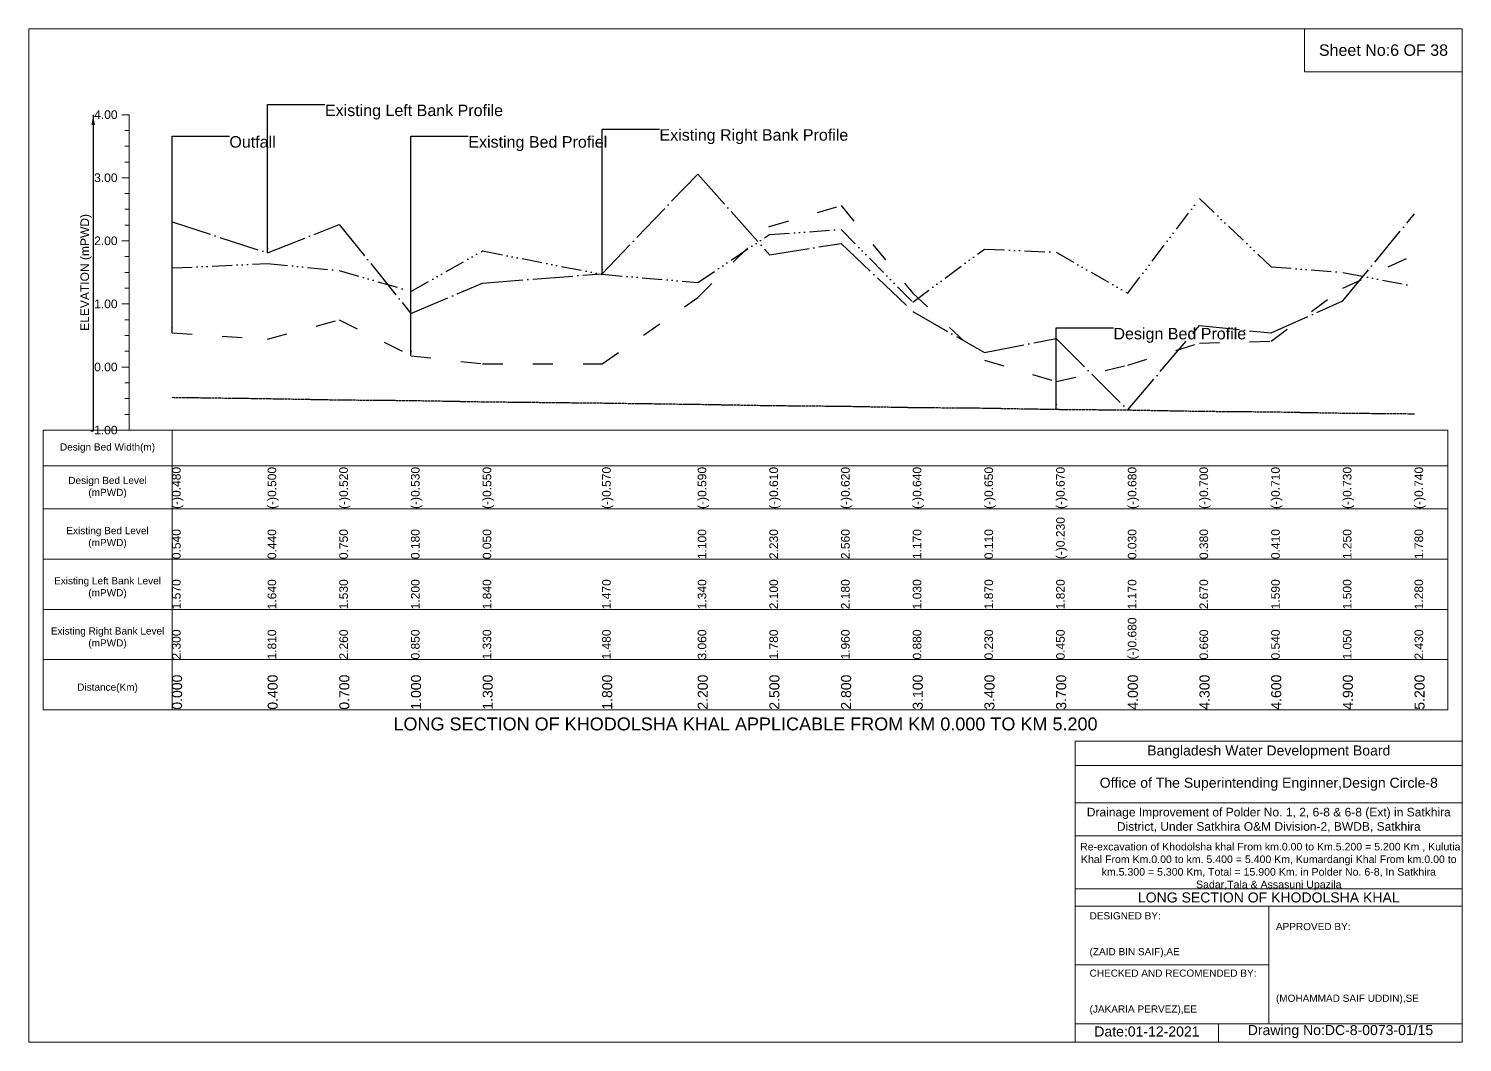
# Model space of a CAD drawing. Header units: inches. Extents: x 93000 to 476000, y -4242 to 0.
# Drawn here: x 150000 to 156000, y -4242 to 0 of the extents above; entities that cross this region are included whole.
import ezdxf

# ---------------------------------------------------------------- set-up
doc = ezdxf.new("R2010")
doc.units = ezdxf.units.IN
doc.header["$LTSCALE"] = 7
doc.header["$MEASUREMENT"] = 0
for name, pattern in [('ACAD_ISO03W100', [30, 12, -18]), ('ACAD_ISO04W100', [30, 24, -3, 0, -3]), ('ACAD_ISO14W100', [24, 12, -3, 0, -3, 0, -3, 0, -3]), ('CENTER', [2, 1.25, -0.25, 0.25, -0.25])]:
    doc.linetypes.add(name, pattern=pattern)
for name, color, linetype, lineweight in [('Cross section Data Border', 7, 'Continuous', 9), ('Design Bed Level Long Section', 7, 'CENTER', 25), ('Existing Bed Level for Long Section', 7, 'ACAD_ISO03W100', 25), ('Existing Left Bank of Long section', 7, 'ACAD_ISO04W100', 25), ('Existing Right Bank of Long Section', 7, 'ACAD_ISO14W100', 25), ('Long Section Border', 7, 'Continuous', 9), ('Long Section Labels', 7, 'Continuous', 9), ('Vscale for Long Section', 7, 'Continuous', 9)]:
    doc.layers.add(name, color=color, linetype=linetype, lineweight=lineweight)
doc.styles.get("Standard").update_dxf_attribs({"font": 'arial.ttf'})
doc.dimstyles.get("Standard").update_dxf_attribs({"dimtxt": 0.18, "dimasz": 0.18, "dimexe": 0.18, "dimexo": 0.0625, "dimgap": 0.09, "dimtad": 0, "dimtih": 1, "dimtoh": 1, "dimdec": 4, "dimzin": 0, "dimdsep": 46, "dimtxsty": 'Standard', "dimcen": 0.09, "dimadec": 0, "dimazin": 0, "dimtfac": 1, "dimtdec": 4, "dimtofl": 0, "dimtmove": 0, "dimatfit": 3, "dimfxl": 1, "dimtolj": 1, "dimtzin": 0, "dimarcsym": 0})

msp = doc.modelspace()

# ---------------------------------------------------------------- linework, layer by layer
at = {"layer": 'Cross section Data Border'}
for points in [[(150000, 0), (156000, 0), (156000, -4242), (150000, -4242)], [(155340, 0), (156000, 0), (156000, -180), (155340, -180)]]:
    msp.add_lwpolyline(points, close=True, dxfattribs=at)
for points in [[(154380, -4242), (154380, -2982), (156000, -2982)], [(154380, -3084), (156000, -3084)], [(154380, -3240), (156000, -3240)], [(154380, -3378), (156000, -3378)], [(154380, -3600), (156000, -3600)], [(154380, -3672), (156000, -3672)], [(155190, -3672), (155190, -4164)], [(154380, -3918), (155190, -3918)], [(154380, -4164), (156000, -4164)], [(154980, -4164), (154980, -4242)]]:
    msp.add_lwpolyline(points, dxfattribs=at)
at = {"layer": 'Design Bed Level Long Section'}
msp.add_lwpolyline([(150600, -1542.7), (151000, -1548), (151300, -1553.3), (151600, -1555.9), (151900, -1561.2), (152400, -1566.5), (152800, -1571.8), (153100, -1577), (153400, -1579.7), (153700, -1585), (154000, -1587.6), (154300, -1592.9), (154600, -1595.5), (154900, -1600.8), (155200, -1603.4), (155500, -1608.7), (155800, -1611.4)], dxfattribs=at)
at = {"layer": 'Existing Bed Level for Long Section'}
msp.add_lwpolyline([(150600, -1273.4), (151000, -1299.8), (151300, -1218), (151600, -1368.5), (151900, -1402.8), (152400, -1402.8), (152800, -1125.6), (153100, -827.3), (153400, -740.2), (153700, -1107.1), (154000, -1387), (154300, -1476.7), (154600, -1408.1), (154900, -1315.7), (155200, -1307.8), (155500, -1086), (155800, -946.1)], dxfattribs=at)
at = {"layer": 'Existing Left Bank of Long section'}
msp.add_lwpolyline([(150600, -808.8), (151000, -938.2), (151300, -819.4), (151600, -1191.6), (151900, -1064.9), (152400, -1025.3), (152800, -608.2), (153100, -946.1), (153400, -898.6), (153700, -1183.7), (154000, -1355.3), (154300, -1297.2), (154600, -1595.5), (154900, -1241.8), (155200, -1273.4), (155500, -1138.8), (155800, -774.5)], dxfattribs=at)
at = {"layer": 'Existing Right Bank of Long Section'}
msp.add_lwpolyline([(150600, -1001.5), (151000, -983), (151300, -1012.1), (151600, -1099.2), (151900, -930.2), (152400, -1027.9), (152800, -1062.2), (153100, -861.6), (153400, -840.5), (153700, -1144.1), (154000, -922.3), (154300, -935.5), (154600, -1107.1), (154900, -711.1), (155200, -996.2), (155500, -1020), (155800, -1078.1)], dxfattribs=at)
at = {"layer": 'Long Section Border'}
msp.add_lwpolyline([(150060, -1680), (155940, -1680), (155940, -2850), (150060, -2850)], close=True, dxfattribs=at)
for points in [[(150600, -1680), (150600, -2850)], [(150060, -1830), (155940, -1830)], [(150060, -2010), (155940, -2010)], [(150060, -2220), (155940, -2220)], [(150060, -2430), (155940, -2430)], [(150060, -2640), (155940, -2640)]]:
    msp.add_lwpolyline(points, dxfattribs=at)
at = {"layer": 'Vscale for Long Section'}
for points in [[(150420, -360), (150390, -360)], [(150420, -1680), (150420, -1416), (150420, -1152), (150420, -888), (150420, -624), (150420, -360)], [(150420, -426), (150402, -426)], [(150420, -492), (150402, -492)], [(150420, -558), (150402, -558)], [(150420, -624), (150390, -624)], [(150420, -690), (150402, -690)], [(150420, -756), (150402, -756)], [(150420, -822), (150402, -822)], [(150420, -888), (150390, -888)], [(150420, -954), (150402, -954)], [(150420, -1020), (150402, -1020)], [(150420, -1086), (150402, -1086)], [(150420, -1152), (150390, -1152)], [(150420, -1218), (150402, -1218)], [(150420, -1284), (150402, -1284)], [(150420, -1350), (150402, -1350)], [(150420, -1416), (150390, -1416)], [(150420, -1482), (150402, -1482)], [(150420, -1548), (150402, -1548)], [(150420, -1614), (150402, -1614)], [(150420, -1680), (150390, -1680)]]:
    msp.add_lwpolyline(points, dxfattribs=at)

# ---------------------------------------------------------------- texts
at = {"layer": 'Cross section Data Border', "attachment_point": 5}
for s, insert, char_height in [('Sheet No:6 OF 38', (155670, -90), 48), ('Bangladesh Water Development Board', (155190, -3027), 42), ('Office of The Superintending Enginner,Design Circle-8', (155190, -3162), 42)]:
    msp.add_mtext(s, dxfattribs=dict(at, insert=insert, char_height=char_height))
at = {"layer": 'Cross section Data Border'}
for s, insert, char_height, width, attachment_point in [('Drainage Improvement of Polder No. 1, 2, 6-8 & 6-8 (Ext) in Satkhira District, Under Satkhira O&M Division-2, BWDB, Satkhira', (155190, -3312), 36, 1680, 5), (' Re-excavation of Khodolsha khal From km.0.00 to Km.5.200 = 5.200 Km , Kulutia Khal From Km.0.00 to km. 5.400 = 5.400 Km, Kumardangi Khal From km.0.00 to km.5.300 = 5.300 Km, Total = 15.900 Km. in Polder No. 6-8, In Satkhira Sadar,Tala & Assasuni Upazila', (155190, -3507), 31.6143, 1620, 5), ('LONG SECTION OF KHODOLSHA KHAL', (155190, -3636), 42, 1680, 5), ('DESIGNED BY:^J^J^J(ZAID BIN SAIF),AE', (154440, -3792), 30, 840, 4), ('APPROVED BY:^J^J^J^J^J^J(MOHAMMAD SAIF UDDIN),SE', (155220, -3912), 30, 840, 4), ('CHECKED AND RECOMENDED BY:^J^J^J(JAKARIA PERVEZ),EE', (154440, -4032), 30, 840, 4), ('Date:01-12-2021', (154680, -4197), 42, 840, 5), ('Drawing No:DC-8-0073-01/15', (155490, -4197), 42, 1320, 5)]:
    msp.add_mtext(s, dxfattribs=dict(at, insert=insert, char_height=char_height, width=width, attachment_point=attachment_point))
at = {"layer": 'Long Section Border', "attachment_point": 5}
for s, insert, char_height in [('Design Bed Width(m)', (150330, -1755), 30), ('Design Bed Level^J(mPWD)', (150330, -1920), 30), ('Existing Bed Level^J(mPWD)', (150330, -2130), 30), ('Existing Left Bank Level^J(mPWD)', (150330, -2340), 30), ('Existing Right Bank Level^J(mPWD)', (150330, -2550), 30), ('Distance(Km)', (150330, -2760), 30), ('LONG SECTION OF KHODOLSHA KHAL APPLICABLE FROM KM 0.000 TO KM 5.200', (153000, -2910), 54)]:
    msp.add_mtext(s, dxfattribs=dict(at, insert=insert, char_height=char_height))
at = {"layer": 'Long Section Labels', "char_height": 48, "attachment_point": 1}
for s, insert in [('Existing Left Bank Profile', (151240, -317.8)), ('Existing Right Bank Profile', (152640, -420.7)), ('Outfall', (150840, -449.8)), ('Existing Bed Profiel', (151840, -449.8)), ('Design Bed Profile', (154540, -1252.3))]:
    msp.add_mtext(s, dxfattribs=dict(at, insert=insert))
at = {"layer": 'Vscale for Long Section', "char_height": 36, "attachment_point": 6}
for s, insert in [('4.00', (150372, -360)), ('3.00', (150372, -624)), ('2.00', (150372, -888)), ('1.00', (150372, -1152)), ('0.00', (150372, -1416)), ('-1.00', (150372, -1680))]:
    msp.add_mtext(s, dxfattribs=dict(at, insert=insert))
at = {"layer": 'Vscale for Long Section', "rotation": 90}
for s, insert, char_height, attachment_point in [('ELEVATION (mPWD)', (150240, -1020), 36, 5), ('(-)0.480', (150600, -2010), 36, 1), ('(-)0.500', (151000, -2010), 36, 1), ('(-)0.520', (151300, -2010), 36, 1), ('(-)0.530', (151600, -2010), 36, 1), ('(-)0.550', (151900, -2010), 36, 1), ('(-)0.570', (152400, -2010), 36, 1), ('(-)0.590', (152800, -2010), 36, 1), ('(-)0.610', (153100, -2010), 36, 1), ('(-)0.620', (153400, -2010), 36, 1), ('(-)0.640', (153700, -2010), 36, 1), ('(-)0.650', (154000, -2010), 36, 1), ('(-)0.670', (154300, -2010), 36, 1), ('(-)0.680', (154600, -2010), 36, 1), ('(-)0.700', (154900, -2010), 36, 1), ('(-)0.710', (155200, -2010), 36, 1), ('(-)0.730', (155500, -2010), 36, 1), ('(-)0.740', (155800, -2010), 36, 1), ('0.540', (150600, -2220), 36, 1), ('0.440', (151000, -2220), 36, 1), ('0.750', (151300, -2220), 36, 1), ('0.180', (151600, -2220), 36, 1), ('0.050', (151900, -2220), 36, 1), ('0.050', (151900, -2220), 36, 1), ('1.100', (152800, -2220), 36, 1), ('2.230', (153100, -2220), 36, 1), ('2.560', (153400, -2220), 36, 1), ('1.170', (153700, -2220), 36, 1), ('0.110', (154000, -2220), 36, 1), ('(-)0.230', (154300, -2220), 36, 1), ('0.030', (154600, -2220), 36, 1), ('0.380', (154900, -2220), 36, 1), ('0.410', (155200, -2220), 36, 1), ('1.250', (155500, -2220), 36, 1), ('1.780', (155800, -2220), 36, 1), ('1.570', (150600, -2430), 36, 1), ('1.640', (151000, -2430), 36, 1), ('1.530', (151300, -2430), 36, 1), ('1.200', (151600, -2430), 36, 1), ('1.840', (151900, -2430), 36, 1), ('1.470', (152400, -2430), 36, 1), ('1.340', (152800, -2430), 36, 1), ('2.100', (153100, -2430), 36, 1), ('2.180', (153400, -2430), 36, 1), ('1.030', (153700, -2430), 36, 1), ('1.870', (154000, -2430), 36, 1), ('1.820', (154300, -2430), 36, 1), ('1.170', (154600, -2430), 36, 1), ('2.670', (154900, -2430), 36, 1), ('1.590', (155200, -2430), 36, 1), ('1.500', (155500, -2430), 36, 1), ('1.280', (155800, -2430), 36, 1), ('2.300', (150600, -2640), 36, 1), ('1.810', (151000, -2640), 36, 1), ('2.260', (151300, -2640), 36, 1), ('0.850', (151600, -2640), 36, 1), ('1.330', (151900, -2640), 36, 1), ('1.480', (152400, -2640), 36, 1), ('3.060', (152800, -2640), 36, 1), ('1.780', (153100, -2640), 36, 1), ('1.960', (153400, -2640), 36, 1), ('0.880', (153700, -2640), 36, 1), ('0.230', (154000, -2640), 36, 1), ('0.450', (154300, -2640), 36, 1), ('(-)0.680', (154600, -2640), 36, 1), ('0.660', (154900, -2640), 36, 1), ('0.540', (155200, -2640), 36, 1), ('1.050', (155500, -2640), 36, 1), ('2.430', (155800, -2640), 36, 1), ('0.000', (150600, -2850), 42, 1), ('0.400', (151000, -2850), 42, 1), ('0.700', (151300, -2850), 42, 1), ('1.000', (151600, -2850), 42, 1), ('1.300', (151900, -2850), 42, 1), ('1.800', (152400, -2850), 42, 1), ('2.200', (152800, -2850), 42, 1), ('2.500', (153100, -2850), 42, 1), ('2.800', (153400, -2850), 42, 1), ('3.100', (153700, -2850), 42, 1), ('3.400', (154000, -2850), 42, 1), ('3.700', (154300, -2850), 42, 1), ('4.000', (154600, -2850), 42, 1), ('4.300', (154900, -2850), 42, 1), ('4.600', (155200, -2850), 42, 1), ('4.900', (155500, -2850), 42, 1), ('5.200', (155800, -2850), 42, 1)]:
    msp.add_mtext(s, dxfattribs=dict(at, insert=insert, char_height=char_height, attachment_point=attachment_point))

# ---------------------------------------------------------------- leaders
at = {"layer": 'Long Section Labels', "annotation_type": 0, "has_hookline": 1, "hookline_direction": 0}
for points, text_width in [([(151000, -938.2), (151000, -317.8), (151239.9, -317.8)], 737.4), ([(150600, -1273.4), (150600, -449.8), (150839.9, -449.8)], 185.8), ([(151600, -1368.5), (151600, -449.8), (151839.9, -449.8)], 571.4), ([(152400, -1027.9), (152400, -420.7), (152639.9, -420.7)], 782), ([(154300, -1592.9), (154300, -1252.3), (154539.9, -1252.3)], 547.4)]:
    msp.add_leader(points, dimstyle='Standard', override={"dimasz": 21.6}, dxfattribs=dict(at, text_width=text_width))
at = {"layer": 'Vscale for Long Section'}
msp.add_leader([(150270, -360), (150270, -1680)], dimstyle='Standard', override={"dimasz": 43.2}, dxfattribs=at)

doc.saveas('drawing.dxf')
